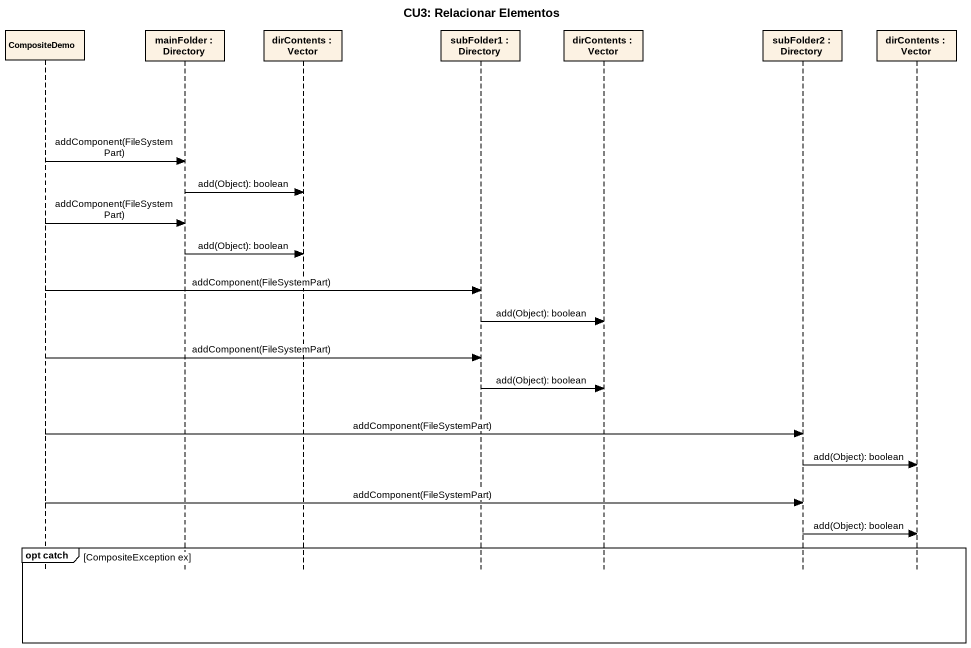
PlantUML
@startuml
title CU3: Relacionar Elementos
hide footbox
participant CompositeDemo
participant "mainFolder : Directory" as mainFolder
participant "dirContents : Vector" as dirContents
participant "subFolder1 : Directory" as subFolder1
participant "dirContents : Vector" as dirContents_2
participant "subFolder2 : Directory" as subFolder2
participant "dirContents : Vector" as dirContents_3

CompositeDemo -> mainFolder : addComponent(FileSystemPart)
mainFolder -> dirContents : add(Object): boolean
CompositeDemo -> mainFolder : addComponent(FileSystemPart)
mainFolder -> dirContents : add(Object): boolean
CompositeDemo -> subFolder1 : addComponent(FileSystemPart)
subFolder1 -> dirContents_2 : add(Object): boolean
CompositeDemo -> subFolder1 : addComponent(FileSystemPart)
subFolder1 -> dirContents_2 : add(Object): boolean
CompositeDemo -> subFolder2 : addComponent(FileSystemPart)
subFolder2 -> dirContents_3 : add(Object): boolean
CompositeDemo -> subFolder2 : addComponent(FileSystemPart)
subFolder2 -> dirContents_3 : add(Object): boolean
group opt catch [CompositeException ex]
end
@enduml
